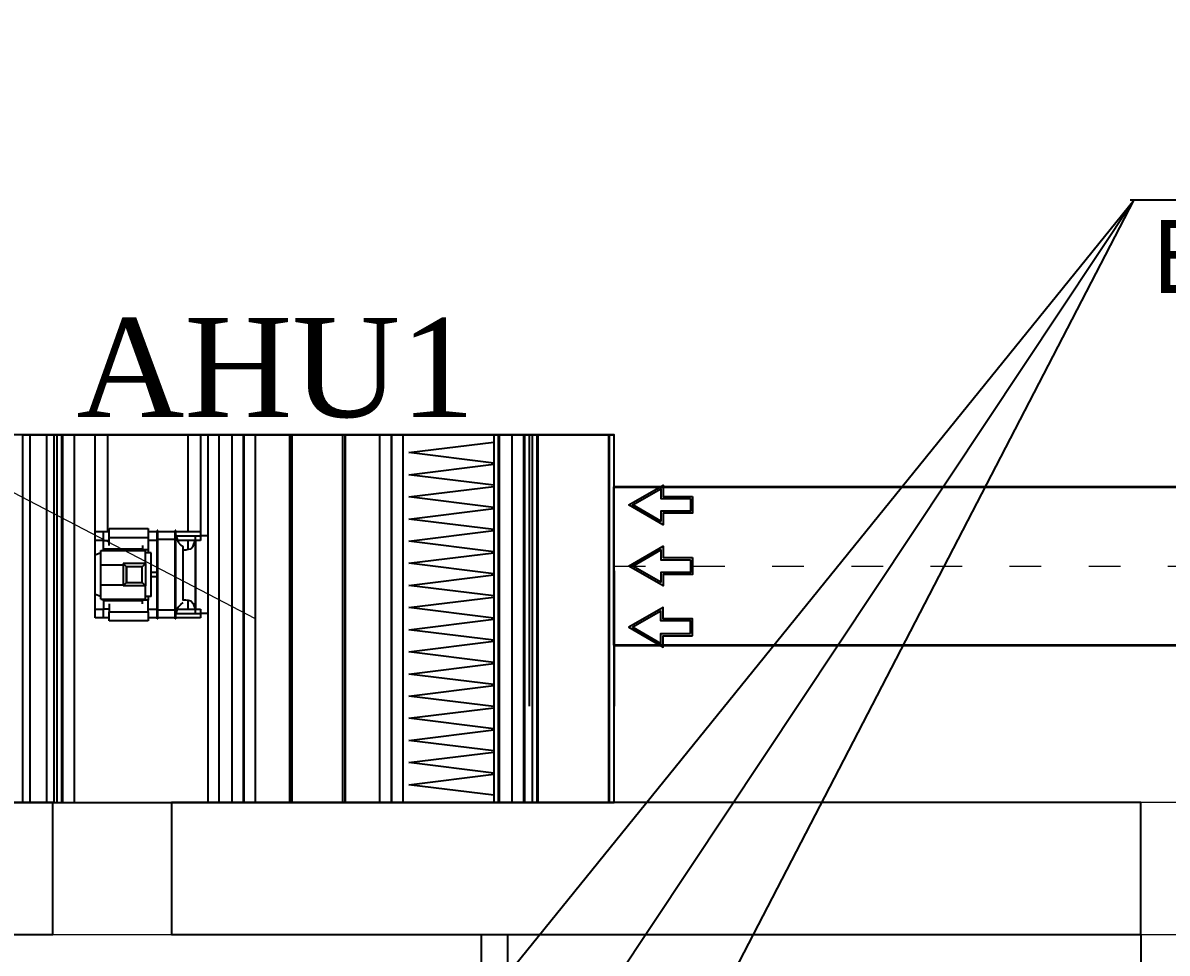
# Model space of a CAD drawing. Header units: inches. Extents: x 23 to 100097, y 11 to 104145.
# Drawn here: x 12749 to 17087, y 32815 to 36342 of the extents above; entities that cross this region are included whole.
import ezdxf

# ---------------------------------------------------------------- set-up
doc = ezdxf.new("R2010")
doc.units = ezdxf.units.IN
doc.header["$MEASUREMENT"] = 0
doc.linetypes.add('ACAD_ISO03W100', pattern=[30, 12, -18])
for name, color, linetype, lineweight in [('Cedvel', 7, 'Continuous', 0), ('Divar', 7, 'Continuous', 25), ('SL3', 10, 'Continuous', 20), ('T-DİFÜZÖR', 7, 'Continuous', 0)]:
    doc.layers.add(name, color=color, linetype=linetype, lineweight=lineweight)
for name, color, linetype in [('SYSTEMAIR1', 7, 'Continuous'), ('TEKST', 7, 'Continuous'), ('VRV MUSA', 5, 'Continuous')]:
    doc.layers.add(name, color=color, linetype=linetype)
doc.styles.add('ilqar text 001', font='', dxfattribs={"height": 300})
doc.styles.add('Times New  Roman', font='times.ttf')
doc.styles.get('ilqar text 001').set_extended_font_data('A3 Times AzLat')

# ---------------------------------------------------------------- blocks, each defined once
blk = doc.blocks.new('saaaaaaaaaaaaaaasss')
at = {"layer": 'Divar'}
for p, q in [((16774.86614, -95877.86209), (16774.86614, -92397.87708)), ((16874.86614, -95677.86209), (16874.86614, -92397.87708)), ((19274.86614, -92397.87708), (19274.86614, -95677.86209))]:
    blk.add_line(p, q, dxfattribs=at)
for points in [[(11394.86614, -92397.87708), (15149.86614, -92397.87708), (15149.86614, -91897.87708), (11394.86614, -91897.87708)], [(15599.86614, -92397.87708), (19274.86614, -92397.87708), (19274.86614, -91897.87708), (15599.86614, -91897.87708)]]:
    blk.add_lwpolyline(points, close=True, dxfattribs=at)
at = {"layer": 'SL3'}
for points in [[(15149.86614, -92397.87708), (15599.86614, -92397.87708), (15599.86614, -91897.87708), (15149.86614, -91897.87708)], [(19274.86614, -92397.87708), (19724.86614, -92397.87708), (19724.86614, -91897.87708), (19274.86614, -91897.87708)]]:
    blk.add_lwpolyline(points, close=True, dxfattribs=at)
blk = doc.blocks.new('adadadadad')
blk.add_lwpolyline([(167725, -85512.5), (167725, -84030.5), (165343, -84030.5)])
at = {"layer": 'Divar'}
blk.add_lwpolyline([(165343, -85512.5), (165343, -84030.5), (168725, -84030.5), (168725, -85512.5)], close=True, dxfattribs=at)
at = {"layer": 'SYSTEMAIR1', "linetype": 'Continuous'}
for p, q in [((165343.1, -84030.5, 0), (165343, -85123.8, 0)), ((165360.8, -85512.5, 0), (165360.8, -84030.5, 0)), ((165365.3, -84030.5, 0), (165365.3, -85512.5, 0)), ((165649.7, -85512.5, 0), (165649.7, -84030.5, 0)), ((165654.2, -84030.5, 0), (165654.2, -85512.5, 0)), ((165671.9, -85512.5, 0), (165671.9, -84030.5, 0)), ((165685.3, -84030.5, 0), (165685.3, -85123.8, 0)), ((165703, -85512.5, 0), (165703, -84030.5, 0)), ((165706.5, -85512.5, 0), (165706.5, -84030.5, 0)), ((165706.5, -84030.5, 0), (165706.5, -85512.5, 0)), ((165706.5, -85512.5, 0), (165706.5, -84030.5, 0)), ((165706.5, -84030.5, 0), (165706.5, -85512.5, 0)), ((165706.5, -85512.5, 0), (165706.5, -84030.5, 0)), ((166427.3, -84030.5, 0), (166427.3, -85512.5, 0)), ((166436.2, -85512.5, 0), (166436.2, -84030.5, 0)), ((166640.7, -84030.5, 0), (166640.7, -85512.5, 0)), ((166649.5, -85512.5, 0), (166649.5, -84030.5, 0)), ((167564.2, -85512.5, 0), (167564.2, -84030.5, 0)), ((167564.2, -85512.5, 0), (167564.2, -84030.5, 0)), ((167564.2, -85512.5, 0), (167564.2, -84030.5, 0)), ((167569.5, -84030.5, 0), (167569.5, -85512.5, 0)), ((167587.3, -85512.5, 0), (167587.3, -84030.5, 0)), ((167600.6, -84030.5, 0), (167600.6, -85123.8, 0)), ((167600.6, -84030.5, 0), (167600.6, -85512.5, 0)), ((167628.2, -85512.5, 0), (167628.2, -84030.5, 0)), ((167628.2, -85512.5, 0), (167628.2, -84030.5, 0)), ((167697.5, -84030.5, 0), (167697.5, -85512.5, 0)), ((167697.5, -84030.5, 0), (167697.5, -85512.5, 0)), ((166169.6, -84102.6, 0), (165827.3, -84060.2, 0)), ((165827.3, -84145, 0), (166169.6, -84102.6, 0)), ((166169.6, -84191.9, 0), (165827.3, -84149.5, 0)), ((165827.3, -84234.3, 0), (166169.6, -84191.9, 0)), ((166427.2, -84171.6, 0), (166427.2, -84195, 0)), ((166427.2, -84195, 0), (166427.2, -84221.4, 0)), ((166649.6, -84171.6, 0), (166649.6, -84195, 0)), ((166649.6, -84195, 0), (166649.6, -84221.4, 0)), ((166169.6, -84281.1, 0), (165827.3, -84238.7, 0)), ((166427.2, -84221.4, 0), (166427.2, -84250.5, 0)), ((166649.6, -84221.4, 0), (166649.6, -84250.5, 0)), ((165827.3, -84323.5, 0), (166169.6, -84281.1, 0)), ((166427.2, -84250.5, 0), (166427.2, -84282.2, 0)), ((166427.2, -84282.2, 0), (166427.2, -84316.1, 0)), ((166649.6, -84250.5, 0), (166649.6, -84282.2, 0)), ((166649.6, -84282.2, 0), (166649.6, -84316.1, 0)), ((166169.6, -84370.3, 0), (165827.3, -84327.9, 0)), ((166427.2, -84316.1, 0), (166427.2, -84352, 0)), ((166649.6, -84316.1, 0), (166649.6, -84352, 0)), ((165827.3, -84412.7, 0), (166169.6, -84370.3, 0)), ((166427.2, -84352, 0), (166427.2, -84389.7, 0)), ((166649.6, -84352, 0), (166649.6, -84389.7, 0)), ((166169.6, -84459.5, 0), (165827.3, -84417.1, 0)), ((166427.2, -84389.7, 0), (166427.2, -84428.9, 0)), ((166649.6, -84389.7, 0), (166649.6, -84428.9, 0)), ((167108.8, -84420.7, 0), (167009, -84420.7, 0)), ((167009, -84420.7, 0), (167009, -84456.2, 0)), ((167108.8, -84417.8, 0), (167108.8, -84417.1, 0)), ((167108.8, -84419.8, 0), (167108.8, -84417.8, 0)), ((167108.8, -84423.2, 0), (167108.8, -84419.8, 0)), ((167108.8, -84427.8, 0), (167108.8, -84423.2, 0)), ((167111.5, -84417.8, 0), (167111.5, -84417.1, 0)), ((167111.5, -84419.8, 0), (167111.5, -84417.8, 0)), ((167111.5, -84423.2, 0), (167111.5, -84419.8, 0)), ((167111.5, -84427.8, 0), (167111.5, -84423.2, 0)), ((167181.1, -84417.8, 0), (167181.1, -84417.1, 0)), ((167181.1, -84419.8, 0), (167181.1, -84417.8, 0)), ((167181.1, -84423.2, 0), (167181.1, -84419.8, 0)), ((167181.1, -84427.8, 0), (167181.1, -84423.2, 0)), ((167183.8, -84417.8, 0), (167183.8, -84417.1, 0)), ((167183.8, -84419.8, 0), (167183.8, -84417.8, 0)), ((167183.8, -84423.2, 0), (167183.8, -84419.8, 0)), ((167183.8, -84427.8, 0), (167183.8, -84423.2, 0)), ((167377.3, -84408.7, 0), (167220, -84408.7, 0)), ((167220, -84408.7, 0), (167220, -84446, 0)), ((167377.3, -84446, 0), (167377.3, -84408.7, 0)), ((167399.8, -84420.7, 0), (167377.3, -84420.7, 0)), ((167433.5, -84420.7, 0), (167399.8, -84420.7, 0)), ((167399.8, -84458, 0), (167399.8, -84420.7, 0)), ((167433.5, -84456.2, 0), (167433.5, -84420.7, 0)), ((165827.3, -84501.9, 0), (166169.6, -84459.5, 0)), ((166427.2, -84428.9, 0), (166427.2, -84469.3, 0)), ((166427.2, -84469.3, 0), (166427.2, -84510.7, 0)), ((166649.6, -84428.9, 0), (166649.6, -84469.3, 0)), ((166649.6, -84469.3, 0), (166649.6, -84510.7, 0)), ((167028.9, -84438.7, 0), (167028.9, -84438.5, 0)), ((167028.9, -84438.5, 0), (167028.9, -84438.5, 0)), ((167028.9, -84438.9, 0), (167028.9, -84438.7, 0)), ((167028.9, -84439.3, 0), (167028.9, -84438.9, 0)), ((167028.9, -84439.7, 0), (167028.9, -84439.3, 0)), ((167028.9, -84440.2, 0), (167028.9, -84439.7, 0)), ((167028.9, -84440.9, 0), (167028.9, -84440.2, 0)), ((167028.9, -84441.6, 0), (167028.9, -84440.9, 0)), ((167028.9, -84442.4, 0), (167028.9, -84441.6, 0)), ((167028.9, -84443.2, 0), (167028.9, -84442.4, 0)), ((167028.9, -84444.1, 0), (167028.9, -84443.2, 0)), ((167028.9, -84445.1, 0), (167028.9, -84444.1, 0)), ((167028.9, -84446.2, 0), (167028.9, -84445.1, 0)), ((167028.9, -84447.2, 0), (167028.9, -84446.2, 0)), ((167028.9, -84448.3, 0), (167028.9, -84447.2, 0)), ((167028.9, -84449.5, 0), (167028.9, -84448.3, 0)), ((167028.9, -84450.6, 0), (167028.9, -84449.5, 0)), ((167028.9, -84451.8, 0), (167028.9, -84450.6, 0)), ((167028.9, -84452.7, 0), (167028.9, -84453.2, 0)), ((167028.9, -84453.2, 0), (167028.9, -84454.8, 0)), ((167028.9, -84454.8, 0), (167028.9, -84457.5, 0)), ((167028.9, -84457.5, 0), (167028.9, -84461.3, 0)), ((167028.9, -84461.3, 0), (167028.9, -84466, 0)), ((167028.9, -84466, 0), (167028.9, -84471.7, 0)), ((167028.9, -84471.7, 0), (167028.9, -84478.4, 0)), ((167108.8, -84433.8, 0), (167108.8, -84427.8, 0)), ((167108.8, -84440.9, 0), (167108.8, -84433.8, 0)), ((167108.8, -84449.3, 0), (167108.8, -84440.9, 0)), ((167108.8, -84458.7, 0), (167108.8, -84449.3, 0)), ((167108.8, -84469.2, 0), (167108.8, -84458.7, 0)), ((167108.8, -84480.6, 0), (167108.8, -84469.2, 0)), ((167111.5, -84433.8, 0), (167111.5, -84427.8, 0)), ((167111.5, -84440.9, 0), (167111.5, -84433.8, 0)), ((167111.5, -84449.3, 0), (167111.5, -84440.9, 0)), ((167111.5, -84458.7, 0), (167111.5, -84449.3, 0)), ((167111.5, -84453.2, 0), (167111.5, -84452.7, 0)), ((167111.5, -84454.8, 0), (167111.5, -84453.2, 0)), ((167111.5, -84457.5, 0), (167111.5, -84454.8, 0)), ((167111.5, -84461.3, 0), (167111.5, -84457.5, 0)), ((167111.5, -84469.2, 0), (167111.5, -84458.7, 0)), ((167111.5, -84466, 0), (167111.5, -84461.3, 0)), ((167111.5, -84471.7, 0), (167111.5, -84466, 0)), ((167111.5, -84480.6, 0), (167111.5, -84469.2, 0)), ((167111.5, -84478.4, 0), (167111.5, -84471.7, 0)), ((167181.1, -84433.8, 0), (167181.1, -84427.8, 0)), ((167181.1, -84440.9, 0), (167181.1, -84433.8, 0)), ((167181.1, -84449.3, 0), (167181.1, -84440.9, 0)), ((167181.1, -84458.7, 0), (167181.1, -84449.3, 0)), ((167181.1, -84453.2, 0), (167181.1, -84452.7, 0)), ((167181.1, -84454.8, 0), (167181.1, -84453.2, 0)), ((167181.1, -84457.5, 0), (167181.1, -84454.8, 0)), ((167181.1, -84461.3, 0), (167181.1, -84457.5, 0)), ((167181.1, -84469.2, 0), (167181.1, -84458.7, 0)), ((167181.1, -84466, 0), (167181.1, -84461.3, 0)), ((167181.1, -84471.7, 0), (167181.1, -84466, 0)), ((167181.1, -84480.6, 0), (167181.1, -84469.2, 0)), ((167181.1, -84478.4, 0), (167181.1, -84471.7, 0)), ((167183.8, -84433.8, 0), (167183.8, -84427.8, 0)), ((167183.8, -84440.9, 0), (167183.8, -84433.8, 0)), ((167183.8, -84449.3, 0), (167183.8, -84440.9, 0)), ((167183.8, -84458.7, 0), (167183.8, -84449.3, 0)), ((167183.8, -84469.2, 0), (167183.8, -84458.7, 0)), ((167183.8, -84480.6, 0), (167183.8, -84469.2, 0)), ((167220, -84446, 0), (167377.3, -84446, 0)), ((167377.3, -84458, 0), (167399.8, -84458, 0)), ((167399.8, -84456.2, 0), (167433.5, -84456.2, 0)), ((166169.5, -84548.7, 0), (165827.3, -84506.3, 0)), ((166427.2, -84510.7, 0), (166427.2, -84552.6, 0)), ((166649.6, -84510.7, 0), (166649.6, -84552.6, 0)), ((167028.9, -84478.4, 0), (167028.9, -84485.9, 0)), ((167028.9, -84485.9, 0), (167028.9, -84494.3, 0)), ((167028.9, -84494.3, 0), (167028.9, -84503.5, 0)), ((167028.9, -84503.5, 0), (167028.9, -84513.3, 0)), ((167028.9, -84513.3, 0), (167028.9, -84523.8, 0)), ((167108.8, -84492.9, 0), (167108.8, -84480.6, 0)), ((167108.8, -84506, 0), (167108.8, -84492.9, 0)), ((167108.8, -84519.8, 0), (167108.8, -84506, 0)), ((167111.5, -84485.9, 0), (167111.5, -84478.4, 0)), ((167111.5, -84492.9, 0), (167111.5, -84480.6, 0)), ((167111.5, -84494.3, 0), (167111.5, -84485.9, 0)), ((167111.5, -84506, 0), (167111.5, -84492.9, 0)), ((167111.5, -84503.5, 0), (167111.5, -84494.3, 0)), ((167111.5, -84513.3, 0), (167111.5, -84503.5, 0)), ((167111.5, -84519.8, 0), (167111.5, -84506, 0)), ((167111.5, -84523.8, 0), (167111.5, -84513.3, 0)), ((167181.1, -84485.9, 0), (167181.1, -84478.4, 0)), ((167181.1, -84492.9, 0), (167181.1, -84480.6, 0)), ((167181.1, -84494.3, 0), (167181.1, -84485.9, 0)), ((167181.1, -84506, 0), (167181.1, -84492.9, 0)), ((167181.1, -84503.5, 0), (167181.1, -84494.3, 0)), ((167181.1, -84513.3, 0), (167181.1, -84503.5, 0)), ((167181.1, -84519.8, 0), (167181.1, -84506, 0)), ((167181.1, -84523.8, 0), (167181.1, -84513.3, 0)), ((167183.8, -84492.9, 0), (167183.8, -84480.6, 0)), ((167183.8, -84506, 0), (167183.8, -84492.9, 0)), ((167183.8, -84519.8, 0), (167183.8, -84506, 0)), ((167208.7, -84507.1, 0), (167208.7, -84506.7, 0)), ((167208.7, -84508.1, 0), (167208.7, -84507.1, 0)), ((167208.7, -84509.7, 0), (167208.7, -84508.1, 0)), ((167208.7, -84512, 0), (167208.7, -84509.7, 0)), ((167208.7, -84515, 0), (167208.7, -84512, 0)), ((167208.7, -84518.5, 0), (167208.7, -84515, 0)), ((167242.5, -84492.5, 0), (167220, -84492.5, 0)), ((167220, -84492.5, 0), (167220, -84506.7, 0)), ((167399.8, -84490.4, 0), (167242.5, -84490.4, 0)), ((167242.5, -84490.4, 0), (167242.5, -84497.1, 0)), ((167399.8, -84497.1, 0), (167399.8, -84490.4, 0)), ((167411.1, -84554.4, 0), (167411.1, -84497.1, 0)), ((167433.5, -84515.6, 0), (167433.5, -84515.3, 0)), ((167433.5, -84516.5, 0), (167433.5, -84515.6, 0)), ((167433.5, -84518, 0), (167433.5, -84516.5, 0)), ((167433.5, -84520.1, 0), (167433.5, -84518, 0)), ((165827.3, -84591.1, 0), (166169.5, -84548.7, 0)), ((166427.2, -84552.6, 0), (166427.2, -84594.9, 0)), ((166649.6, -84552.6, 0), (166649.6, -84594.9, 0)), ((167028.9, -84523.8, 0), (167028.9, -84534.8, 0)), ((167028.9, -84534.8, 0), (167028.9, -84546.3, 0)), ((167028.9, -84546.3, 0), (167028.9, -84558.1, 0)), ((167028.9, -84558.1, 0), (167028.9, -84570.2, 0)), ((167108.8, -84534.1, 0), (167108.8, -84519.8, 0)), ((167108.8, -84548.9, 0), (167108.8, -84534.1, 0)), ((167108.8, -84564, 0), (167108.8, -84548.9, 0)), ((167108.8, -84579.4, 0), (167108.8, -84564, 0)), ((167111.5, -84534.1, 0), (167111.5, -84519.8, 0)), ((167111.5, -84534.8, 0), (167111.5, -84523.8, 0)), ((167111.5, -84548.9, 0), (167111.5, -84534.1, 0)), ((167111.5, -84546.3, 0), (167111.5, -84534.8, 0)), ((167111.5, -84558.1, 0), (167111.5, -84546.3, 0)), ((167111.5, -84564, 0), (167111.5, -84548.9, 0)), ((167111.5, -84570.2, 0), (167111.5, -84558.1, 0)), ((167111.5, -84579.4, 0), (167111.5, -84564, 0)), ((167181.1, -84534.1, 0), (167181.1, -84519.8, 0)), ((167181.1, -84534.8, 0), (167181.1, -84523.8, 0)), ((167181.1, -84548.9, 0), (167181.1, -84534.1, 0)), ((167181.1, -84546.3, 0), (167181.1, -84534.8, 0)), ((167181.1, -84558.1, 0), (167181.1, -84546.3, 0)), ((167181.1, -84564, 0), (167181.1, -84548.9, 0)), ((167181.1, -84570.2, 0), (167181.1, -84558.1, 0)), ((167181.1, -84579.4, 0), (167181.1, -84564, 0)), ((167183.8, -84534.1, 0), (167183.8, -84519.8, 0)), ((167183.8, -84548.9, 0), (167183.8, -84534.1, 0)), ((167183.8, -84564, 0), (167183.8, -84548.9, 0)), ((167183.8, -84579.4, 0), (167183.8, -84564, 0)), ((167208.7, -84522.7, 0), (167208.7, -84518.5, 0)), ((167208.7, -84527.3, 0), (167208.7, -84522.7, 0)), ((167208.7, -84532.5, 0), (167208.7, -84527.3, 0)), ((167208.7, -84538.2, 0), (167208.7, -84532.5, 0)), ((167208.7, -84544.3, 0), (167208.7, -84538.2, 0)), ((167208.7, -84550.8, 0), (167208.7, -84544.3, 0)), ((167208.7, -84557.6, 0), (167208.7, -84550.8, 0)), ((167208.7, -84564.7, 0), (167208.7, -84557.6, 0)), ((167244.6, -84563.3, 0), (167231.2, -84549.9, 0)), ((167231.2, -84549.9, 0), (167231.2, -84639.9, 0)), ((167244.6, -84626.5, 0), (167244.6, -84563.3, 0)), ((167244.6, -84626.5, 0), (167244.6, -84563.3, 0)), ((167244.6, -84563.3, 0), (167307.8, -84563.3, 0)), ((167259.8, -84549.8, 0), (167259.8, -84549.8, 0)), ((167259.8, -84549.8, 0), (167259.9, -84549.8, 0)), ((167259.9, -84549.8, 0), (167260.1, -84549.8, 0)), ((167260.1, -84549.8, 0), (167260.3, -84549.8, 0)), ((167260.3, -84549.8, 0), (167260.6, -84549.8, 0)), ((167260.6, -84549.8, 0), (167260.9, -84549.8, 0)), ((167260.9, -84549.8, 0), (167261.3, -84549.8, 0)), ((167261.3, -84549.8, 0), (167261.7, -84549.8, 0)), ((167261.7, -84549.8, 0), (167262.1, -84549.8, 0)), ((167262.1, -84549.8, 0), (167262.7, -84549.8, 0)), ((167262.7, -84549.8, 0), (167263.2, -84549.8, 0)), ((167263.2, -84549.8, 0), (167263.8, -84549.8, 0)), ((167263.8, -84549.8, 0), (167264.4, -84549.8, 0)), ((167264.4, -84549.8, 0), (167265.1, -84549.8, 0)), ((167265.1, -84549.8, 0), (167265.7, -84549.8, 0)), ((167265.7, -84549.8, 0), (167266.4, -84549.8, 0)), ((167266.4, -84549.8, 0), (167267.1, -84549.8, 0)), ((167267.1, -84549.8, 0), (167267.8, -84549.8, 0)), ((167267.8, -84549.8, 0), (167268.5, -84549.8, 0)), ((167268.5, -84549.8, 0), (167269.2, -84549.8, 0)), ((167269.2, -84549.8, 0), (167269.9, -84549.8, 0)), ((167269.9, -84549.8, 0), (167270.5, -84549.8, 0)), ((167270.5, -84549.8, 0), (167271.2, -84549.8, 0)), ((167271.2, -84549.8, 0), (167271.8, -84549.8, 0)), ((167271.8, -84549.8, 0), (167272.4, -84549.8, 0)), ((167272.4, -84549.8, 0), (167272.9, -84549.8, 0)), ((167272.9, -84549.8, 0), (167273.5, -84549.8, 0)), ((167273.5, -84549.8, 0), (167273.9, -84549.8, 0)), ((167273.9, -84549.8, 0), (167274.4, -84549.8, 0)), ((167274.4, -84549.8, 0), (167274.7, -84549.8, 0)), ((167274.7, -84549.8, 0), (167275.1, -84549.8, 0)), ((167275.1, -84549.8, 0), (167275.3, -84549.8, 0)), ((167275.3, -84549.8, 0), (167275.5, -84549.8, 0)), ((167275.5, -84549.8, 0), (167275.7, -84549.8, 0)), ((167275.7, -84549.8, 0), (167275.8, -84549.8, 0)), ((167275.8, -84549.8, 0), (167275.8, -84549.8, 0)), ((167279.4, -84549.8, 0), (167279.4, -84549.8, 0)), ((167279.4, -84549.8, 0), (167279.5, -84549.8, 0)), ((167279.5, -84549.8, 0), (167279.7, -84549.8, 0)), ((167279.7, -84549.8, 0), (167280, -84549.8, 0)), ((167280, -84549.8, 0), (167280.4, -84549.8, 0)), ((167280.4, -84549.8, 0), (167280.8, -84549.8, 0)), ((167280.8, -84549.8, 0), (167281.3, -84549.8, 0)), ((167281.3, -84549.8, 0), (167281.9, -84549.8, 0)), ((167281.9, -84549.8, 0), (167282.5, -84549.8, 0)), ((167282.5, -84549.8, 0), (167283.2, -84549.8, 0)), ((167283.2, -84549.8, 0), (167283.9, -84549.8, 0)), ((167283.9, -84549.8, 0), (167284.7, -84549.8, 0)), ((167284.7, -84549.8, 0), (167285.5, -84549.8, 0)), ((167285.5, -84549.8, 0), (167286.4, -84549.8, 0)), ((167286.4, -84549.8, 0), (167287.3, -84549.8, 0)), ((167287.3, -84549.8, 0), (167288.2, -84549.8, 0)), ((167288.2, -84549.8, 0), (167289.1, -84549.8, 0)), ((167289.1, -84549.8, 0), (167290, -84549.8, 0)), ((167290, -84549.8, 0), (167291, -84549.8, 0)), ((167291, -84549.8, 0), (167291.9, -84549.8, 0)), ((167291.9, -84549.8, 0), (167292.8, -84549.8, 0)), ((167292.8, -84549.8, 0), (167293.7, -84549.8, 0)), ((167293.7, -84549.8, 0), (167294.5, -84549.8, 0)), ((167294.5, -84549.8, 0), (167295.4, -84549.8, 0)), ((167295.4, -84549.8, 0), (167296.1, -84549.8, 0)), ((167296.1, -84549.8, 0), (167296.9, -84549.8, 0)), ((167296.9, -84549.8, 0), (167297.6, -84549.8, 0)), ((167297.6, -84549.8, 0), (167298.2, -84549.8, 0)), ((167298.2, -84549.8, 0), (167298.8, -84549.8, 0)), ((167298.8, -84549.8, 0), (167299.3, -84549.8, 0)), ((167299.3, -84549.8, 0), (167299.7, -84549.8, 0)), ((167299.7, -84549.8, 0), (167300, -84549.8, 0)), ((167300, -84549.8, 0), (167300.3, -84549.8, 0)), ((167300.3, -84549.8, 0), (167300.5, -84549.8, 0)), ((167300.5, -84549.8, 0), (167300.7, -84549.8, 0)), ((167300.7, -84549.8, 0), (167300.7, -84549.8, 0)), ((167307.8, -84563.3, 0), (167321.1, -84549.9, 0)), ((167307.8, -84626.5, 0), (167307.8, -84563.3, 0)), ((167307.8, -84563.3, 0), (167307.8, -84626.5, 0)), ((167321.1, -84549.9, 0), (167321.1, -84639.9, 0)), ((167411.1, -84635.4, 0), (167411.1, -84554.4, 0)), ((167433.5, -84522.7, 0), (167433.5, -84520.1, 0)), ((167433.5, -84525.9, 0), (167433.5, -84522.7, 0)), ((167433.5, -84529.7, 0), (167433.5, -84525.9, 0)), ((167433.5, -84533.9, 0), (167433.5, -84529.7, 0)), ((167433.5, -84538.6, 0), (167433.5, -84533.9, 0)), ((167433.5, -84543.7, 0), (167433.5, -84538.6, 0)), ((167433.5, -84549.2, 0), (167433.5, -84543.7, 0)), ((167433.5, -84555.1, 0), (167433.5, -84549.2, 0)), ((167433.5, -84561.2, 0), (167433.5, -84555.1, 0)), ((167433.5, -84567.7, 0), (167433.5, -84561.2, 0)), ((166169.5, -84637.9, 0), (165827.3, -84595.5, 0)), ((166427.2, -84594.9, 0), (166427.2, -84637.2, 0)), ((166649.6, -84594.9, 0), (166649.6, -84637.2, 0)), ((167028.9, -84570.2, 0), (167028.9, -84582.5, 0)), ((167028.9, -84582.5, 0), (167028.9, -84594.9, 0)), ((167028.9, -84594.9, 0), (167028.9, -84607.3, 0)), ((167028.9, -84607.3, 0), (167028.9, -84619.6, 0)), ((167108.8, -84594.9, 0), (167108.8, -84579.4, 0)), ((167108.8, -84610.4, 0), (167108.8, -84594.9, 0)), ((167108.8, -84625.8, 0), (167108.8, -84610.4, 0)), ((167111.5, -84582.5, 0), (167111.5, -84570.2, 0)), ((167111.5, -84594.9, 0), (167111.5, -84579.4, 0)), ((167111.5, -84594.9, 0), (167111.5, -84582.5, 0)), ((167111.5, -84607.3, 0), (167111.5, -84594.9, 0)), ((167111.5, -84610.4, 0), (167111.5, -84594.9, 0)), ((167111.5, -84619.6, 0), (167111.5, -84607.3, 0)), ((167111.5, -84625.8, 0), (167111.5, -84610.4, 0)), ((167181.1, -84582.5, 0), (167181.1, -84570.2, 0)), ((167181.1, -84594.9, 0), (167181.1, -84579.4, 0)), ((167181.1, -84594.9, 0), (167181.1, -84582.5, 0)), ((167181.1, -84610.4, 0), (167181.1, -84594.9, 0)), ((167181.1, -84607.3, 0), (167181.1, -84594.9, 0)), ((167181.1, -84619.6, 0), (167181.1, -84607.3, 0)), ((167181.1, -84625.8, 0), (167181.1, -84610.4, 0)), ((167183.8, -84594.9, 0), (167183.8, -84579.4, 0)), ((167183.8, -84586.2, 0), (167183.8, -84586.1, 0)), ((167183.8, -84586.1, 0), (167183.8, -84586.1, 0)), ((167183.8, -84586.4, 0), (167183.8, -84586.2, 0)), ((167183.8, -84586.6, 0), (167183.8, -84586.4, 0)), ((167183.8, -84586.9, 0), (167183.8, -84586.6, 0)), ((167183.8, -84587.3, 0), (167183.8, -84586.9, 0)), ((167183.8, -84587.7, 0), (167183.8, -84587.3, 0)), ((167183.8, -84588.1, 0), (167183.8, -84587.7, 0)), ((167183.8, -84588.7, 0), (167183.8, -84588.1, 0)), ((167183.8, -84589.2, 0), (167183.8, -84588.7, 0)), ((167183.8, -84589.8, 0), (167183.8, -84589.2, 0)), ((167183.8, -84590.5, 0), (167183.8, -84589.8, 0)), ((167183.8, -84591.2, 0), (167183.8, -84590.5, 0)), ((167183.8, -84591.9, 0), (167183.8, -84591.2, 0)), ((167183.8, -84592.6, 0), (167183.8, -84591.9, 0)), ((167183.8, -84593.4, 0), (167183.8, -84592.6, 0)), ((167183.8, -84594.1, 0), (167183.8, -84593.4, 0)), ((167183.8, -84594.9, 0), (167183.8, -84594.1, 0)), ((167183.8, -84595.7, 0), (167183.8, -84594.9, 0)), ((167183.8, -84610.4, 0), (167183.8, -84594.9, 0)), ((167183.8, -84596.4, 0), (167183.8, -84595.7, 0)), ((167183.8, -84597.2, 0), (167183.8, -84596.4, 0)), ((167183.8, -84597.9, 0), (167183.8, -84597.2, 0)), ((167183.8, -84598.6, 0), (167183.8, -84597.9, 0)), ((167183.8, -84599.3, 0), (167183.8, -84598.6, 0)), ((167183.8, -84600, 0), (167183.8, -84599.3, 0)), ((167183.8, -84600.6, 0), (167183.8, -84600, 0)), ((167183.8, -84601.1, 0), (167183.8, -84600.6, 0)), ((167183.8, -84601.7, 0), (167183.8, -84601.1, 0)), ((167183.8, -84602.1, 0), (167183.8, -84601.7, 0)), ((167183.8, -84602.5, 0), (167183.8, -84602.1, 0)), ((167183.8, -84602.9, 0), (167183.8, -84602.5, 0)), ((167183.8, -84603.2, 0), (167183.8, -84602.9, 0)), ((167183.8, -84603.4, 0), (167183.8, -84603.2, 0)), ((167183.8, -84603.6, 0), (167183.8, -84603.4, 0)), ((167183.8, -84603.7, 0), (167183.8, -84603.6, 0)), ((167183.8, -84603.7, 0), (167183.8, -84603.7, 0)), ((167183.8, -84625.8, 0), (167183.8, -84610.4, 0)), ((167208.7, -84572.1, 0), (167208.7, -84564.7, 0)), ((167208.7, -84579.6, 0), (167208.7, -84572.1, 0)), ((167208.7, -84587.2, 0), (167208.7, -84579.6, 0)), ((167208.7, -84586.2, 0), (167208.7, -84586.1, 0)), ((167208.7, -84586.1, 0), (167208.7, -84586.1, 0)), ((167208.7, -84586.4, 0), (167208.7, -84586.2, 0)), ((167208.7, -84586.6, 0), (167208.7, -84586.4, 0)), ((167208.7, -84586.9, 0), (167208.7, -84586.6, 0)), ((167208.7, -84587.3, 0), (167208.7, -84586.9, 0)), ((167208.7, -84594.9, 0), (167208.7, -84587.2, 0)), ((167208.7, -84587.7, 0), (167208.7, -84587.3, 0)), ((167208.7, -84588.1, 0), (167208.7, -84587.7, 0)), ((167208.7, -84588.7, 0), (167208.7, -84588.1, 0)), ((167208.7, -84589.2, 0), (167208.7, -84588.7, 0)), ((167208.7, -84589.8, 0), (167208.7, -84589.2, 0)), ((167208.7, -84590.5, 0), (167208.7, -84589.8, 0)), ((167208.7, -84591.2, 0), (167208.7, -84590.5, 0)), ((167208.7, -84591.9, 0), (167208.7, -84591.2, 0)), ((167208.7, -84592.6, 0), (167208.7, -84591.9, 0)), ((167208.7, -84593.4, 0), (167208.7, -84592.6, 0)), ((167208.7, -84594.1, 0), (167208.7, -84593.4, 0)), ((167208.7, -84594.9, 0), (167208.7, -84594.1, 0)), ((167208.7, -84602.6, 0), (167208.7, -84594.9, 0)), ((167208.7, -84595.7, 0), (167208.7, -84594.9, 0)), ((167208.7, -84596.4, 0), (167208.7, -84595.7, 0)), ((167208.7, -84597.2, 0), (167208.7, -84596.4, 0)), ((167208.7, -84597.9, 0), (167208.7, -84597.2, 0)), ((167208.7, -84598.6, 0), (167208.7, -84597.9, 0)), ((167208.7, -84599.3, 0), (167208.7, -84598.6, 0)), ((167208.7, -84600, 0), (167208.7, -84599.3, 0)), ((167208.7, -84600.6, 0), (167208.7, -84600, 0)), ((167208.7, -84601.1, 0), (167208.7, -84600.6, 0)), ((167208.7, -84601.7, 0), (167208.7, -84601.1, 0)), ((167208.7, -84602.1, 0), (167208.7, -84601.7, 0)), ((167208.7, -84602.5, 0), (167208.7, -84602.1, 0)), ((167208.7, -84602.9, 0), (167208.7, -84602.5, 0)), ((167208.7, -84610.2, 0), (167208.7, -84602.6, 0)), ((167208.7, -84603.2, 0), (167208.7, -84602.9, 0)), ((167208.7, -84603.4, 0), (167208.7, -84603.2, 0)), ((167208.7, -84603.6, 0), (167208.7, -84603.4, 0)), ((167208.7, -84603.7, 0), (167208.7, -84603.6, 0)), ((167208.7, -84603.7, 0), (167208.7, -84603.7, 0)), ((167208.7, -84617.7, 0), (167208.7, -84610.2, 0)), ((167433.5, -84574.3, 0), (167433.5, -84567.7, 0)), ((167433.5, -84581.1, 0), (167433.5, -84574.3, 0)), ((167433.5, -84588, 0), (167433.5, -84581.1, 0)), ((167433.5, -84594.9, 0), (167433.5, -84588, 0)), ((167433.5, -84601.8, 0), (167433.5, -84594.9, 0)), ((167433.5, -84608.7, 0), (167433.5, -84601.8, 0)), ((167433.5, -84615.5, 0), (167433.5, -84608.7, 0)), ((165827.3, -84680.3, 0), (166169.5, -84637.9, 0)), ((166427.2, -84637.2, 0), (166427.2, -84679.1, 0)), ((166649.6, -84637.2, 0), (166649.6, -84679.1, 0)), ((167028.9, -84619.6, 0), (167028.9, -84631.7, 0)), ((167028.9, -84631.7, 0), (167028.9, -84643.5, 0)), ((167028.9, -84643.5, 0), (167028.9, -84655, 0)), ((167028.9, -84655, 0), (167028.9, -84666, 0)), ((167108.8, -84640.9, 0), (167108.8, -84625.8, 0)), ((167108.8, -84655.7, 0), (167108.8, -84640.9, 0)), ((167108.8, -84670, 0), (167108.8, -84655.7, 0)), ((167111.5, -84631.7, 0), (167111.5, -84619.6, 0)), ((167111.5, -84640.9, 0), (167111.5, -84625.8, 0)), ((167111.5, -84643.5, 0), (167111.5, -84631.7, 0)), ((167111.5, -84655.7, 0), (167111.5, -84640.9, 0)), ((167111.5, -84655, 0), (167111.5, -84643.5, 0)), ((167111.5, -84666, 0), (167111.5, -84655, 0)), ((167111.5, -84670, 0), (167111.5, -84655.7, 0)), ((167181.1, -84631.7, 0), (167181.1, -84619.6, 0)), ((167181.1, -84640.9, 0), (167181.1, -84625.8, 0)), ((167181.1, -84643.5, 0), (167181.1, -84631.7, 0)), ((167181.1, -84655.7, 0), (167181.1, -84640.9, 0)), ((167181.1, -84655, 0), (167181.1, -84643.5, 0)), ((167181.1, -84666, 0), (167181.1, -84655, 0)), ((167181.1, -84670, 0), (167181.1, -84655.7, 0)), ((167183.8, -84640.9, 0), (167183.8, -84625.8, 0)), ((167183.8, -84655.7, 0), (167183.8, -84640.9, 0)), ((167183.8, -84670, 0), (167183.8, -84655.7, 0)), ((167208.7, -84625.1, 0), (167208.7, -84617.7, 0)), ((167208.7, -84632.2, 0), (167208.7, -84625.1, 0)), ((167208.7, -84639, 0), (167208.7, -84632.2, 0)), ((167208.7, -84645.5, 0), (167208.7, -84639, 0)), ((167208.7, -84651.6, 0), (167208.7, -84645.5, 0)), ((167208.7, -84657.2, 0), (167208.7, -84651.6, 0)), ((167231.2, -84639.9, 0), (167244.6, -84626.5, 0)), ((167307.8, -84626.5, 0), (167244.6, -84626.5, 0)), ((167321.1, -84639.9, 0), (167307.8, -84626.5, 0)), ((167411.1, -84692.7, 0), (167411.1, -84635.4, 0)), ((167433.5, -84622.1, 0), (167433.5, -84615.5, 0)), ((167433.5, -84628.6, 0), (167433.5, -84622.1, 0)), ((167433.5, -84634.7, 0), (167433.5, -84628.6, 0)), ((167433.5, -84640.6, 0), (167433.5, -84634.7, 0)), ((167433.5, -84646.1, 0), (167433.5, -84640.6, 0)), ((167433.5, -84651.2, 0), (167433.5, -84646.1, 0)), ((167433.5, -84655.9, 0), (167433.5, -84651.2, 0)), ((167433.5, -84660.1, 0), (167433.5, -84655.9, 0)), ((166169.5, -84727.1, 0), (165827.3, -84684.7, 0)), ((166427.2, -84679.1, 0), (166427.2, -84720.4, 0)), ((166649.6, -84679.1, 0), (166649.6, -84720.4, 0)), ((167028.9, -84666, 0), (167028.9, -84676.5, 0)), ((167028.9, -84676.5, 0), (167028.9, -84686.3, 0)), ((167028.9, -84686.3, 0), (167028.9, -84695.5, 0)), ((167028.9, -84695.5, 0), (167028.9, -84703.8, 0)), ((167108.8, -84683.8, 0), (167108.8, -84670, 0)), ((167108.8, -84696.9, 0), (167108.8, -84683.8, 0)), ((167108.8, -84709.2, 0), (167108.8, -84696.9, 0)), ((167111.5, -84676.5, 0), (167111.5, -84666, 0)), ((167111.5, -84683.8, 0), (167111.5, -84670, 0)), ((167111.5, -84686.3, 0), (167111.5, -84676.5, 0)), ((167111.5, -84696.9, 0), (167111.5, -84683.8, 0)), ((167111.5, -84695.5, 0), (167111.5, -84686.3, 0)), ((167111.5, -84703.8, 0), (167111.5, -84695.5, 0)), ((167111.5, -84709.2, 0), (167111.5, -84696.9, 0)), ((167181.1, -84676.5, 0), (167181.1, -84666, 0)), ((167181.1, -84683.8, 0), (167181.1, -84670, 0)), ((167181.1, -84686.3, 0), (167181.1, -84676.5, 0)), ((167181.1, -84696.9, 0), (167181.1, -84683.8, 0)), ((167181.1, -84695.5, 0), (167181.1, -84686.3, 0)), ((167181.1, -84703.8, 0), (167181.1, -84695.5, 0)), ((167181.1, -84709.2, 0), (167181.1, -84696.9, 0)), ((167183.8, -84683.8, 0), (167183.8, -84670, 0)), ((167183.8, -84696.9, 0), (167183.8, -84683.8, 0)), ((167183.8, -84709.2, 0), (167183.8, -84696.9, 0)), ((167208.7, -84662.4, 0), (167208.7, -84657.2, 0)), ((167208.7, -84667.1, 0), (167208.7, -84662.4, 0)), ((167208.7, -84671.3, 0), (167208.7, -84667.1, 0)), ((167208.7, -84674.8, 0), (167208.7, -84671.3, 0)), ((167208.7, -84677.8, 0), (167208.7, -84674.8, 0)), ((167208.7, -84680.1, 0), (167208.7, -84677.8, 0)), ((167208.7, -84681.7, 0), (167208.7, -84680.1, 0)), ((167208.7, -84682.7, 0), (167208.7, -84681.7, 0)), ((167208.7, -84683.1, 0), (167208.7, -84682.7, 0)), ((167242.5, -84699.4, 0), (167399.8, -84699.4, 0)), ((167399.8, -84699.4, 0), (167399.8, -84692.7, 0)), ((167433.5, -84663.9, 0), (167433.5, -84660.1, 0)), ((167433.5, -84667.1, 0), (167433.5, -84663.9, 0)), ((167433.5, -84669.7, 0), (167433.5, -84667.1, 0)), ((167433.5, -84671.8, 0), (167433.5, -84669.7, 0)), ((167433.5, -84673.3, 0), (167433.5, -84671.8, 0)), ((167433.5, -84674.2, 0), (167433.5, -84673.3, 0)), ((167433.5, -84674.5, 0), (167433.5, -84674.2, 0)), ((165827.3, -84769.5, 0), (166169.5, -84727.1, 0)), ((166427.2, -84720.4, 0), (166427.2, -84760.9, 0)), ((166649.6, -84720.4, 0), (166649.6, -84760.9, 0)), ((167028.9, -84733.6, 0), (167009, -84733.6, 0)), ((167009, -84733.6, 0), (167009, -84769.1, 0)), ((167028.9, -84703.8, 0), (167028.9, -84711.4, 0)), ((167028.9, -84711.4, 0), (167028.9, -84718.1, 0)), ((167028.9, -84718.1, 0), (167028.9, -84723.8, 0)), ((167028.9, -84723.8, 0), (167028.9, -84728.5, 0)), ((167028.9, -84728.5, 0), (167028.9, -84732.3, 0)), ((167028.9, -84732.3, 0), (167028.9, -84735, 0)), ((167028.9, -84735, 0), (167028.9, -84736.6, 0)), ((167028.9, -84736.6, 0), (167028.9, -84737.1, 0)), ((167028.9, -84739.2, 0), (167028.9, -84738, 0)), ((167028.9, -84740.3, 0), (167028.9, -84739.2, 0)), ((167028.9, -84741.5, 0), (167028.9, -84740.3, 0)), ((167028.9, -84742.6, 0), (167028.9, -84741.5, 0)), ((167028.9, -84743.6, 0), (167028.9, -84742.6, 0)), ((167028.9, -84744.7, 0), (167028.9, -84743.6, 0)), ((167028.9, -84745.7, 0), (167028.9, -84744.7, 0)), ((167028.9, -84746.6, 0), (167028.9, -84745.7, 0)), ((167028.9, -84747.4, 0), (167028.9, -84746.6, 0)), ((167028.9, -84748.2, 0), (167028.9, -84747.4, 0)), ((167028.9, -84748.9, 0), (167028.9, -84748.2, 0)), ((167108.8, -84720.6, 0), (167108.8, -84709.2, 0)), ((167108.8, -84731.1, 0), (167108.8, -84720.6, 0)), ((167108.8, -84740.5, 0), (167108.8, -84731.1, 0)), ((167108.8, -84748.9, 0), (167108.8, -84740.5, 0)), ((167111.5, -84711.4, 0), (167111.5, -84703.8, 0)), ((167111.5, -84720.6, 0), (167111.5, -84709.2, 0)), ((167111.5, -84718.1, 0), (167111.5, -84711.4, 0)), ((167111.5, -84723.8, 0), (167111.5, -84718.1, 0)), ((167111.5, -84731.1, 0), (167111.5, -84720.6, 0)), ((167111.5, -84728.5, 0), (167111.5, -84723.8, 0)), ((167111.5, -84732.3, 0), (167111.5, -84728.5, 0)), ((167111.5, -84740.5, 0), (167111.5, -84731.1, 0)), ((167111.5, -84735, 0), (167111.5, -84732.3, 0)), ((167111.5, -84736.6, 0), (167111.5, -84735, 0)), ((167111.5, -84737.1, 0), (167111.5, -84736.6, 0)), ((167111.5, -84748.9, 0), (167111.5, -84740.5, 0)), ((167181.1, -84711.4, 0), (167181.1, -84703.8, 0)), ((167181.1, -84720.6, 0), (167181.1, -84709.2, 0)), ((167181.1, -84718.1, 0), (167181.1, -84711.4, 0)), ((167181.1, -84723.8, 0), (167181.1, -84718.1, 0)), ((167181.1, -84731.1, 0), (167181.1, -84720.6, 0)), ((167181.1, -84728.5, 0), (167181.1, -84723.8, 0)), ((167181.1, -84732.3, 0), (167181.1, -84728.5, 0)), ((167181.1, -84740.5, 0), (167181.1, -84731.1, 0)), ((167181.1, -84735, 0), (167181.1, -84732.3, 0)), ((167181.1, -84736.6, 0), (167181.1, -84735, 0)), ((167181.1, -84737.1, 0), (167181.1, -84736.6, 0)), ((167181.1, -84748.9, 0), (167181.1, -84740.5, 0)), ((167183.8, -84720.6, 0), (167183.8, -84709.2, 0)), ((167183.8, -84731.1, 0), (167183.8, -84720.6, 0)), ((167183.8, -84740.5, 0), (167183.8, -84731.1, 0)), ((167183.8, -84748.9, 0), (167183.8, -84740.5, 0)), ((167377.3, -84743.8, 0), (167220, -84743.8, 0)), ((167220, -84743.8, 0), (167220, -84781.1, 0)), ((167399.8, -84731.8, 0), (167377.3, -84731.8, 0)), ((167377.3, -84781.1, 0), (167377.3, -84743.8, 0)), ((167399.8, -84769.1, 0), (167399.8, -84731.8, 0)), ((167433.5, -84733.6, 0), (167399.8, -84733.6, 0)), ((167433.5, -84769.1, 0), (167433.5, -84733.6, 0)), ((166169.5, -84816.3, 0), (165827.3, -84773.9, 0)), ((166427.2, -84760.9, 0), (166427.2, -84800.1, 0)), ((166649.6, -84760.9, 0), (166649.6, -84800.1, 0)), ((167028.9, -84749.6, 0), (167028.9, -84748.9, 0)), ((167028.9, -84750.1, 0), (167028.9, -84749.6, 0)), ((167028.9, -84750.5, 0), (167028.9, -84750.1, 0)), ((167028.9, -84750.9, 0), (167028.9, -84750.5, 0)), ((167028.9, -84751.1, 0), (167028.9, -84750.9, 0)), ((167028.9, -84751.3, 0), (167028.9, -84751.1, 0)), ((167028.9, -84751.3, 0), (167028.9, -84751.3, 0)), ((167108.8, -84756, 0), (167108.8, -84748.9, 0)), ((167108.8, -84762, 0), (167108.8, -84756, 0)), ((167108.8, -84766.6, 0), (167108.8, -84762, 0)), ((167108.8, -84770, 0), (167108.8, -84766.6, 0)), ((167108.8, -84772, 0), (167108.8, -84770, 0)), ((167108.8, -84772.7, 0), (167108.8, -84772, 0)), ((167111.5, -84756, 0), (167111.5, -84748.9, 0)), ((167111.5, -84762, 0), (167111.5, -84756, 0)), ((167111.5, -84766.6, 0), (167111.5, -84762, 0)), ((167111.5, -84770, 0), (167111.5, -84766.6, 0)), ((167111.5, -84772, 0), (167111.5, -84770, 0)), ((167111.5, -84772.7, 0), (167111.5, -84772, 0)), ((167181.1, -84756, 0), (167181.1, -84748.9, 0)), ((167181.1, -84762, 0), (167181.1, -84756, 0)), ((167181.1, -84766.6, 0), (167181.1, -84762, 0)), ((167181.1, -84770, 0), (167181.1, -84766.6, 0)), ((167181.1, -84772, 0), (167181.1, -84770, 0)), ((167181.1, -84772.7, 0), (167181.1, -84772, 0)), ((167183.8, -84756, 0), (167183.8, -84748.9, 0)), ((167183.8, -84762, 0), (167183.8, -84756, 0)), ((167183.8, -84766.6, 0), (167183.8, -84762, 0)), ((167183.8, -84770, 0), (167183.8, -84766.6, 0)), ((167183.8, -84772, 0), (167183.8, -84770, 0)), ((167183.8, -84772.7, 0), (167183.8, -84772, 0)), ((167220, -84781.1, 0), (167377.3, -84781.1, 0)), ((167377.3, -84769.1, 0), (167399.8, -84769.1, 0)), ((167399.8, -84769.1, 0), (167433.5, -84769.1, 0)), ((165827.3, -84858.7, 0), (166169.5, -84816.3, 0)), ((166427.2, -84800.1, 0), (166427.2, -84837.8, 0)), ((166427.2, -84837.8, 0), (166427.2, -84873.7, 0)), ((166649.6, -84800.1, 0), (166649.6, -84837.8, 0)), ((166649.6, -84837.8, 0), (166649.6, -84873.7, 0)), ((166169.5, -84905.5, 0), (165827.3, -84863.1, 0)), ((166427.2, -84873.7, 0), (166427.2, -84907.6, 0)), ((166649.6, -84873.7, 0), (166649.6, -84907.6, 0)), ((165827.3, -84947.9, 0), (166169.5, -84905.5, 0)), ((166427.2, -84907.6, 0), (166427.2, -84939.2, 0)), ((166649.6, -84907.6, 0), (166649.6, -84939.2, 0)), ((166169.5, -84994.8, 0), (165827.3, -84952.4, 0)), ((166427.2, -84939.2, 0), (166427.2, -84968.4, 0)), ((166427.2, -84968.4, 0), (166427.2, -84994.7, 0)), ((166649.6, -84939.2, 0), (166649.6, -84968.4, 0)), ((166649.6, -84968.4, 0), (166649.6, -84994.7, 0)), ((165827.3, -85037.2, 0), (166169.5, -84994.8, 0)), ((166427.2, -84994.7, 0), (166427.2, -85018.2, 0)), ((166649.6, -84994.7, 0), (166649.6, -85018.2, 0)), ((166169.5, -85084, 0), (165827.3, -85041.6, 0)), ((165827.3, -85126.4, 0), (166169.5, -85084, 0)), ((166169.5, -85173.2, 0), (165827.3, -85130.8, 0)), ((165827.3, -85215.6, 0), (166169.5, -85173.2, 0)), ((165827.3, -85215.6, 0), (166169.5, -85173.2, 0)), ((166169.5, -85262.4, 0), (165827.3, -85220, 0)), ((165827.3, -85304.8, 0), (166169.5, -85262.4, 0)), ((166169.5, -85351.6, 0), (165827.3, -85309.2, 0)), ((165827.3, -85394, 0), (166169.5, -85351.6, 0)), ((166169.5, -85440.8, 0), (165827.3, -85398.4, 0)), ((165827.3, -85483.2, 0), (166169.5, -85440.8, 0))]:
    blk.add_line(p, q, dxfattribs=at)
at = {"layer": 'SYSTEMAIR1', "linetype": 'Continuous', "extrusion": (-5.4881e-11, -1.98872e-05, 1)}
for p, q in [((165365.3, -84030.5, 0), (165365.3, -85512.5, 0)), ((165649.7, -84030.5, 0), (165649.7, -85512.5, 0)), ((165754.6, -84030.5, 0), (165754.6, -85512.5, 0)), ((165805.1, -85512.5, 0), (165805.1, -84030.5, 0)), ((165809.6, -84030.5, 0), (165809.5, -85512.5, 0)), ((165827.3, -84030.5, 0), (165827.3, -85512.5, 0)), ((166193.6, -84030.5, 0), (166193.5, -85512.5, 0)), ((166239.8, -84030.5, 0), (166239.8, -85512.5, 0)), ((166239.8, -84030.5, 0), (166239.8, -85512.5, 0)), ((166239.8, -84030.5, 0), (166239.8, -85512.5, 0)), ((166240.7, -84030.5, 0), (166240.7, -85512.5, 0)), ((166240.7, -84030.5, 0), (166240.7, -85512.5, 0)), ((166241.6, -84030.5, 0), (166241.5, -85512.5, 0)), ((166241.6, -84030.5, 0), (166241.5, -85512.5, 0)), ((166241.6, -84030.5, 0), (166241.5, -85512.5, 0)), ((166287.8, -84030.5, 0), (166287.8, -85512.5, 0)), ((166426.4, -84030.5, 0), (166426.4, -85512.5, 0)), ((166427.3, -84030.5, 0), (166427.3, -85512.5, 0)), ((166427.3, -84030.5, 0), (166427.3, -85512.5, 0)), ((166427.3, -84030.5, 0), (166427.3, -85512.5, 0)), ((166427.3, -84030.5, 0), (166427.3, -85512.5, 0)), ((166649.5, -84030.5, 0), (166649.5, -85512.5, 0)), ((166649.5, -84030.5, 0), (166649.5, -85512.5, 0)), ((166649.5, -84030.5, 0), (166649.5, -85512.5, 0)), ((166649.5, -84030.5, 0), (166649.5, -85512.5, 0)), ((166650.4, -84030.5, 0), (166650.4, -85512.5, 0)), ((166789.1, -84030.5, 0), (166789.1, -85512.5, 0)), ((166835.3, -84030.5, 0), (166835.3, -85512.5, 0)), ((166835.3, -84030.5, 0), (166835.3, -85512.5, 0)), ((166835.3, -84030.5, 0), (166835.3, -85512.5, 0)), ((166836.2, -84030.5, 0), (166836.2, -85512.5, 0)), ((166836.2, -84030.5, 0), (166836.2, -85512.5, 0)), ((166837.1, -84030.5, 0), (166837.1, -85512.5, 0)), ((166837.1, -84030.5, 0), (166837.1, -85512.5, 0)), ((166837.1, -84030.5, 0), (166837.1, -85512.5, 0)), ((166883.3, -84030.5, 0), (166883.3, -85512.5, 0)), ((166934, -85512.5, 0), (166934, -84030.5, 0)), ((166978.9, -85512.5, 0), (166978.9, -84030.5, 0)), ((167008.9, -84030.5, 0), (167008.9, -84438.5, 0)), ((167058.9, -84420.7, 0), (167058.9, -84030.5, 0)), ((167383.6, -84030.5, 0), (167383.6, -84420.7, 0)), ((167433.5, -84420.7, 0), (167433.5, -84030.5, 0)), ((167518, -84030.5, 0), (167518, -85512.5, 0)), ((167108.8, -84417.1, 0), (167111.5, -84417.1, 0)), ((167181.1, -84420.7, 0), (167111.5, -84420.7, 0)), ((167181.1, -84417.1, 0), (167183.8, -84417.1, 0)), ((167220, -84420.7, 0), (167183.8, -84420.7, 0)), ((166978.9, -84438.5, 0), (167008.9, -84438.5, 0)), ((167035.7, -84438.5, 0), (167009, -84438.5, 0)), ((167009, -84456.2, 0), (167028.9, -84456.2, 0)), ((167028.9, -84738, 0), (167028.9, -84451.8, 0)), ((167038.9, -84479, 0), (167028.9, -84452.7, 0)), ((167030.3, -84456.2, 0), (167101.5, -84456.2, 0)), ((167107.6, -84438.5, 0), (167035.7, -84438.5, 0)), ((167058.9, -84492.1, 0), (167058.9, -84456.2, 0)), ((167098.8, -84463.9, 0), (167088.8, -84475.1, 0)), ((167108.8, -84434.9, 0), (167098.8, -84463.9, 0)), ((167108.8, -84447.1, 0), (167108.8, -84434.9, 0)), ((167108.8, -84481.8, 0), (167108.8, -84447.1, 0)), ((167111.5, -84452.7, 0), (167181.1, -84452.7, 0)), ((167183.8, -84456.2, 0), (167220, -84456.2, 0)), ((167220, -84446, 0), (167220, -84492.5, 0)), ((167377.3, -84477.4, 0), (167377.3, -84446, 0)), ((167399.8, -84490.4, 0), (167399.8, -84458, 0)), ((167433.5, -84515.3, 0), (167433.5, -84456.2, 0)), ((167048.9, -84490.1, 0), (167038.9, -84479, 0)), ((167058.9, -84492.1, 0), (167048.9, -84490.1, 0)), ((167068.9, -84494.1, 0), (167058.9, -84492.1, 0)), ((167078.9, -84494.1, 0), (167068.9, -84494.1, 0)), ((167088.8, -84475.1, 0), (167078.9, -84482.9, 0)), ((167078.9, -84491.4, 0), (167078.9, -84482.9, 0)), ((167078.9, -84515.7, 0), (167078.9, -84491.4, 0)), ((167078.9, -84552, 0), (167078.9, -84515.7, 0)), ((167108.8, -84533.7, 0), (167108.8, -84481.8, 0)), ((167208.7, -84506.7, 0), (167231.2, -84506.7, 0)), ((167231.2, -84549.9, 0), (167231.2, -84497.1, 0)), ((167411.1, -84497.1, 0), (167231.2, -84497.1, 0)), ((167411.1, -84497.1, 0), (167231.2, -84497.1, 0)), ((167242.5, -84477.4, 0), (167242.5, -84490.4, 0)), ((167411.1, -84506.7, 0), (167433.5, -84515.3, 0)), ((167078.9, -84594.9, 0), (167078.9, -84552, 0)), ((167108.8, -84594.9, 0), (167108.8, -84533.7, 0)), ((167231.2, -84549.9, 0), (167321.1, -84549.9, 0)), ((167411.1, -84554.4, 0), (167321.1, -84554.4, 0)), ((167078.9, -84637.8, 0), (167078.9, -84594.9, 0)), ((167108.8, -84656.1, 0), (167108.8, -84594.9, 0)), ((167183.8, -84586.1, 0), (167208.7, -84586.1, 0)), ((167183.8, -84603.7, 0), (167208.7, -84603.7, 0)), ((167078.9, -84674.1, 0), (167078.9, -84637.8, 0)), ((167108.8, -84708, 0), (167108.8, -84656.1, 0)), ((167231.2, -84692.7, 0), (167231.2, -84639.9, 0)), ((167231.2, -84639.9, 0), (167321.1, -84639.9, 0)), ((167411.1, -84635.4, 0), (167321.1, -84635.4, 0)), ((167048.9, -84699.7, 0), (167038.9, -84710.8, 0)), ((167058.9, -84697.7, 0), (167048.9, -84699.7, 0)), ((167068.9, -84695.7, 0), (167058.9, -84697.7, 0)), ((167058.9, -84733.6, 0), (167058.9, -84697.7, 0)), ((167078.9, -84695.7, 0), (167068.9, -84695.7, 0)), ((167078.9, -84698.4, 0), (167078.9, -84674.1, 0)), ((167208.7, -84683.1, 0), (167231.2, -84683.1, 0)), ((167220, -84683.1, 0), (167220, -84697.3, 0)), ((167220, -84697.3, 0), (167242.5, -84697.3, 0)), ((167220, -84743.8, 0), (167220, -84697.3, 0)), ((167411.1, -84692.7, 0), (167231.2, -84692.7, 0)), ((167242.5, -84692.7, 0), (167242.5, -84699.4, 0)), ((167242.5, -84712.4, 0), (167242.5, -84699.4, 0)), ((167399.8, -84699.4, 0), (167399.8, -84731.8, 0)), ((167411.1, -84683.1, 0), (167433.5, -84674.5, 0)), ((167433.5, -84733.6, 0), (167433.5, -84674.5, 0)), ((167038.9, -84710.8, 0), (167028.9, -84737.1, 0)), ((167101.5, -84733.6, 0), (167030.2, -84733.6, 0)), ((167088.8, -84714.7, 0), (167078.9, -84706.9, 0)), ((167098.8, -84725.9, 0), (167088.8, -84714.7, 0)), ((167108.8, -84754.9, 0), (167098.8, -84725.9, 0)), ((167108.8, -84742.7, 0), (167108.8, -84708, 0)), ((167108.8, -84754.9, 0), (167108.8, -84742.7, 0)), ((167111.5, -84737.1, 0), (167181.1, -84737.1, 0)), ((167220, -84733.6, 0), (167183.8, -84733.6, 0)), ((167377.3, -84712.4, 0), (167377.3, -84743.8, 0)), ((166978.9, -84751.3, 0), (167008.9, -84751.3, 0)), ((167035.7, -84751.3, 0), (167009, -84751.3, 0)), ((167009, -84769.1, 0), (167108.8, -84769.1, 0)), ((167107.6, -84751.3, 0), (167035.7, -84751.3, 0)), ((167108.8, -84772.7, 0), (167111.5, -84772.7, 0)), ((167111.5, -84769.1, 0), (167181.1, -84769.1, 0)), ((167181.1, -84772.7, 0), (167183.8, -84772.7, 0)), ((167183.8, -84769.1, 0), (167220, -84769.1, 0))]:
    blk.add_line(p, q, dxfattribs=at)

msp = doc.modelspace()

# ---------------------------------------------------------------- linework, layer by layer
at = {"layer": 'Divar'}
for p, q in [((14165.8, 32215.8), (16961.8, 35671.3)), ((16961.8, 35671.3), (14352.4, 31744.3)), ((14357, 30644.3), (16961.8, 35671.3)), ((16947, 35671.3), (25309.1, 35671.3))]:
    msp.add_line(p, q, dxfattribs=at)
at = {"layer": 'T-DİFÜZÖR', "color": 5, "lineweight": 30}
msp.add_line((14989.9, 33982.2), (14989.9, 34582.2), dxfattribs=at)
at = {"layer": 'T-DİFÜZÖR', "color": 5, "lineweight": 25}
for points in [[(15287.9, 34546.4), (15287.9, 34482.4), (15175.8, 34482.4), (15175.8, 34439.2), (15045.6, 34514.4), (15175.8, 34589.5), (15175.8, 34546.4)], [(15279.9, 34538.4), (15279.9, 34490.4), (15167.8, 34490.4), (15167.8, 34453.1), (15061.6, 34514.4), (15167.8, 34575.7), (15167.8, 34538.4)], [(15287.9, 34314.3), (15287.9, 34250.2), (15175.8, 34250.2), (15175.8, 34207.1), (15045.6, 34282.3), (15175.8, 34357.4), (15175.8, 34314.3)], [(15279.9, 34306.3), (15279.9, 34258.2), (15167.8, 34258.2), (15167.8, 34220.9), (15061.6, 34282.3), (15167.8, 34343.6), (15167.8, 34306.3)], [(15287.9, 34018.1), (15287.9, 34082.1), (15175.8, 34082.1), (15175.8, 34125.3), (15045.6, 34050.1), (15175.8, 33975), (15175.8, 34018.1)], [(15279.9, 34026.1), (15279.9, 34074.1), (15167.8, 34074.1), (15167.8, 34111.4), (15061.6, 34050.1), (15167.8, 33988.8), (15167.8, 34026.1)]]:
    msp.add_lwpolyline(points, close=True, dxfattribs=at)
at = {"layer": 'TEKST', "color": 3, "lineweight": 35, "ltscale": 0.95}
for p, q in [((14989.9, 34582.2, 0), (17640.9, 34582.2, 0)), ((14989.9, 33982.2, 0), (17640.9, 33982.2, 0))]:
    msp.add_line(p, q, dxfattribs=at)
at = {"layer": 'TEKST', "color": 3, "linetype": 'ACAD_ISO03W100', "lineweight": 9, "ltscale": 10}
msp.add_line((14989.9, 34282.2, 0), (17640.9, 34282.2, 0), dxfattribs=at)
at = {"layer": 'VRV MUSA', "color": 0, "linetype": 'ByBlock', "lineweight": 0, "ltscale": 1.55}
msp.add_line((9296, 36341.7), (13629.4, 34083.2, 0), dxfattribs=at)

# ---------------------------------------------------------------- block references
at = {"layer": 'Divar', "xscale": -0.9408641559896129, "yscale": 0.9408641559896129, "zscale": 0.9408641559896129}
msp.add_blockref('adadadadad', (170555.3, 113841.6), dxfattribs=at)
at = {"layer": 'Divar'}
msp.add_blockref('saaaaaaaaaaaaaaasss', (-2287.8, 125283.9), dxfattribs=at)

# ---------------------------------------------------------------- texts
at = {"color": 4, "insert": (13707.1, 34841.6), "char_height": 375, "width": 11093.145, "attachment_point": 8, "rotation": 0.0002, "style": 'Times New  Roman'}
msp.add_mtext('{\\C0;AHU1}', dxfattribs=at)
at = {"layer": 'Cedvel', "color": 4, "insert": (21158.4, 35249.7), "char_height": 275.7918, "width": 8393.222, "attachment_point": 8, "style": 'ilqar text 001'}
msp.add_mtext('{\\C256;S/Q sovurucu vertilator. \\fTimes New Roman|b0|i0|c238|p18;Firmı Systemair. Model-\\fA3 Times AzLat|b0|i0|c204|p18; BF-W-100A , \\fTimes New Roman|b0|i0|c238|p18;Q=\\fTimes New Roman|b0|i0|c0|p18;9\\fTimes New Roman|b0|i0|c238|p18;0m³/saa\\fTimes New Roman|b0|i0|c204|p18;t\\fTimes New Roman|b0|i0|c0|p18; , \\fTimes New Roman|b0|i0|c238|p18;P=\\fTimes New Roman|b0|i0|c0|p18;2\\fTimes New Roman|b0|i0|c238|p18;0Pa\\fTimes New Roman|b0|i0|c0|p18; ,\\fA3 Times AzLat|b0|i0|c204|p18; N=0.015 ~1}', dxfattribs=at)

doc.saveas('drawing.dxf')
